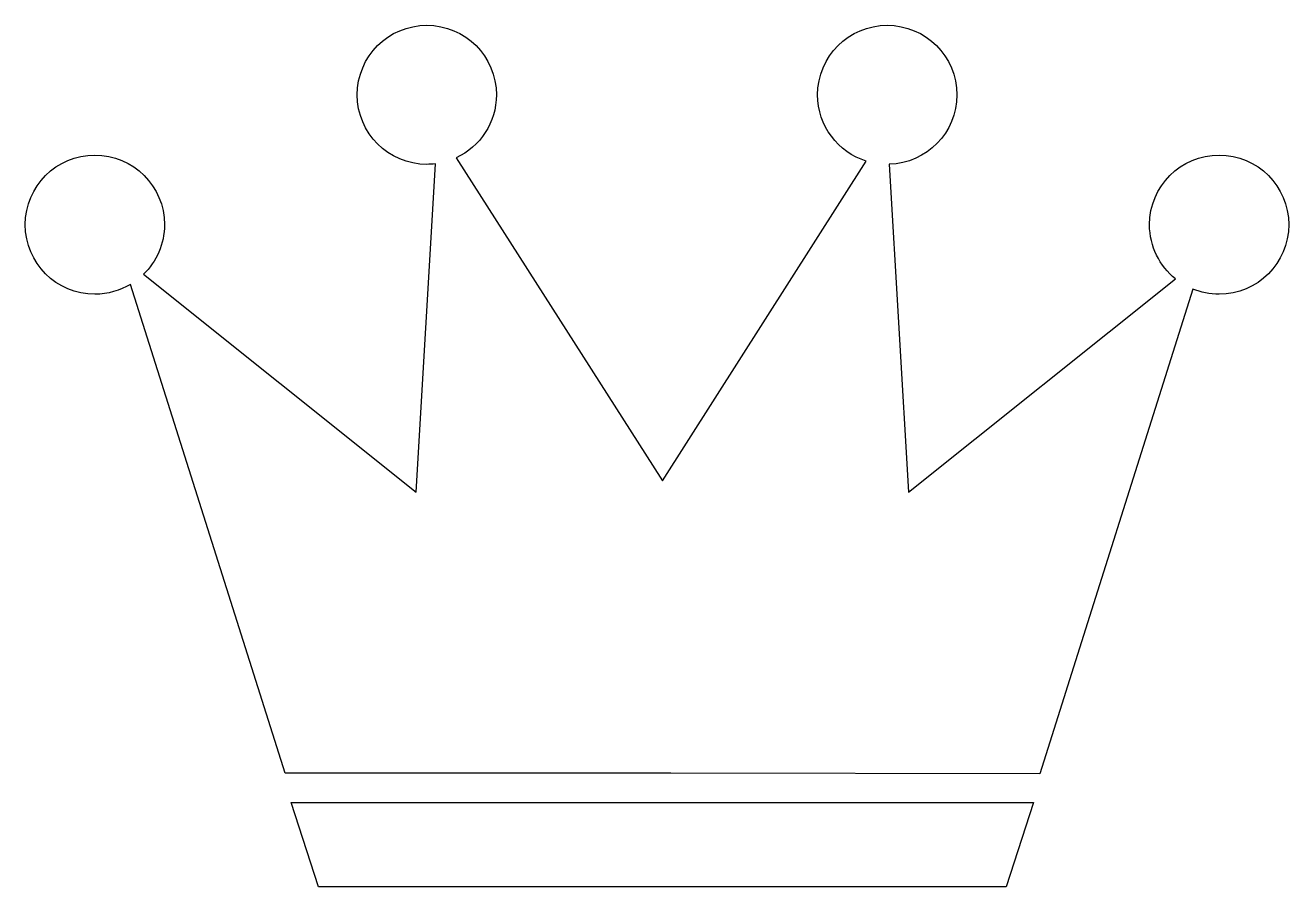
# Model space of a CAD drawing. Header units: centimetres. Extents: x -15.3 to 15.3, y -10.5 to 10.5.
import ezdxf

# ---------------------------------------------------------------- set-up
doc = ezdxf.new("R2010")
doc.units = ezdxf.units.CM
doc.header["$MEASUREMENT"] = 0
doc.layers.add('Layer 1', color=7, linetype='Continuous')

msp = doc.modelspace()

# ---------------------------------------------------------------- linework, layer by layer
at = {"layer": 'Layer 1'}
for points, knots in [([(6.11236, -0.89085), (6.11236, -0.89085), (5.64328, 7.07737), (5.64328, 7.07737), (5.64328, 7.07737), (6.55337, 7.1046), (7.28243, 7.85051), (7.28243, 8.76681), (7.28243, 8.76681), (7.28243, 9.70074), (6.5257, 10.45742), (5.59182, 10.45742), (5.59182, 10.45742), (4.65818, 10.45742), (3.90153, 9.70074), (3.90153, 8.76689), (3.90153, 8.76689), (3.90153, 8.01045), (4.39823, 7.37013), (5.08324, 7.15436), (5.08324, 7.15436), (5.08324, 7.15436), (0.13013, -0.6128), (0.13013, -0.6128), (0.13013, -0.6128), (0.13013, -0.6128), (-4.87475, 7.23572), (-4.87475, 7.23572), (-4.87475, 7.23572), (-4.29949, 7.50549), (-3.90111, 8.0895), (-3.90111, 8.76689), (-3.90111, 8.76689), (-3.90111, 9.70074), (-4.65787, 10.45742), (-5.59172, 10.45742), (-5.59172, 10.45742), (-6.52528, 10.45742), (-7.28212, 9.70074), (-7.28212, 8.76681), (-7.28212, 8.76681), (-7.28212, 7.83325), (-6.52528, 7.07652), (-5.59172, 7.07652), (-5.59172, 7.07652), (-5.52079, 7.07652), (-5.4507, 7.08089), (-5.38217, 7.08941), (-5.38217, 7.08941), (-5.38217, 7.08941), (-5.85172, -0.89085), (-5.85172, -0.89085), (-5.85172, -0.89085), (-5.85172, -0.89085), (-12.4707, 4.40447), (-12.4707, 4.40447), (-12.4707, 4.40447), (-12.15796, 4.71131), (-11.96376, 5.13856), (-11.96376, 5.61121), (-11.96376, 5.61121), (-11.96376, 6.54485), (-12.72073, 7.30182), (-13.65437, 7.30182), (-13.65437, 7.30182), (-14.58801, 7.30182), (-15.34497, 6.54481), (-15.34497, 5.6112), (-15.34497, 5.6112), (-15.34497, 4.67764), (-14.58792, 3.92059), (-13.65436, 3.92059), (-13.65436, 3.92059), (-13.33887, 3.92059), (-13.04346, 4.00711), (-12.79073, 4.15776), (-12.79073, 4.15776), (-12.79073, 4.15776), (-9.02925, -7.72002), (-9.02925, -7.72002), (-9.02925, -7.72002), (-9.02925, -7.72002), (-0.44642, -7.72001), (-0.44642, -7.72001), (-0.44642, -7.72001), (-0.44642, -7.72001), (0.33378, -7.72001), (0.33378, -7.72001), (0.33378, -7.72001), (0.33378, -7.72001), (9.29792, -7.73406), (9.29792, -7.73406), (9.29792, -7.73406), (9.29792, -7.73406), (13.01667, 4.04543), (13.01667, 4.04543), (13.01667, 4.04543), (13.2136, 3.96518), (13.42889, 3.92063), (13.65469, 3.92063), (13.65469, 3.92063), (14.58833, 3.92063), (15.34495, 4.67768), (15.34495, 5.61124), (15.34495, 5.61124), (15.34495, 6.54488), (14.58822, 7.30185), (13.65469, 7.30185), (13.65469, 7.30185), (12.72113, 7.30185), (11.96408, 6.54488), (11.96408, 5.61124), (11.96408, 5.61124), (11.96408, 5.07924), (12.20998, 4.60469), (12.59426, 4.29478), (12.59426, 4.29478), (12.59426, 4.29478), (6.11236, -0.89085), (6.11236, -0.89085), (6.11236, -0.89085), (6.11236, -0.89085), (6.11236, -0.89085), (6.11236, -0.89085)], [0, 0, 0, 0, 0.03125, 0.03125, 0.03125, 0.03125, 0.0625, 0.0625, 0.0625, 0.0625, 0.09375, 0.09375, 0.09375, 0.09375, 0.125, 0.125, 0.125, 0.125, 0.15625, 0.15625, 0.15625, 0.15625, 0.1875, 0.1875, 0.1875, 0.1875, 0.21875, 0.21875, 0.21875, 0.21875, 0.25, 0.25, 0.25, 0.25, 0.28125, 0.28125, 0.28125, 0.28125, 0.3125, 0.3125, 0.3125, 0.3125, 0.34375, 0.34375, 0.34375, 0.34375, 0.375, 0.375, 0.375, 0.375, 0.40625, 0.40625, 0.40625, 0.40625, 0.4375, 0.4375, 0.4375, 0.4375, 0.46875, 0.46875, 0.46875, 0.46875, 0.5, 0.5, 0.5, 0.5, 0.53125, 0.53125, 0.53125, 0.53125, 0.5625, 0.5625, 0.5625, 0.5625, 0.59375, 0.59375, 0.59375, 0.59375, 0.625, 0.625, 0.625, 0.625, 0.65625, 0.65625, 0.65625, 0.65625, 0.6875, 0.6875, 0.6875, 0.6875, 0.71875, 0.71875, 0.71875, 0.71875, 0.75, 0.75, 0.75, 0.75, 0.78125, 0.78125, 0.78125, 0.78125, 0.8125, 0.8125, 0.8125, 0.8125, 0.84375, 0.84375, 0.84375, 0.84375, 0.875, 0.875, 0.875, 0.875, 0.90625, 0.90625, 0.90625, 0.90625, 0.9375, 0.9375, 0.9375, 0.9375, 1, 1, 1, 1]), ([(-8.88229, -8.4332), (-8.88229, -8.4332), (-8.22073, -10.47996), (-8.22073, -10.47996), (-8.22073, -10.47996), (-8.22073, -10.47996), (8.48147, -10.47996), (8.48147, -10.47996), (8.48147, -10.47996), (8.48147, -10.47996), (9.14285, -8.4332), (9.14285, -8.4332), (9.14285, -8.4332), (9.14285, -8.4332), (-8.88229, -8.4332), (-8.88229, -8.4332)], [0, 0, 0, 0, 0.2, 0.2, 0.2, 0.2, 0.4, 0.4, 0.4, 0.4, 0.6, 0.6, 0.6, 0.6, 1, 1, 1, 1])]:
    msp.add_open_spline(points, degree=3, knots=knots, dxfattribs=at)

doc.saveas('drawing.dxf')
